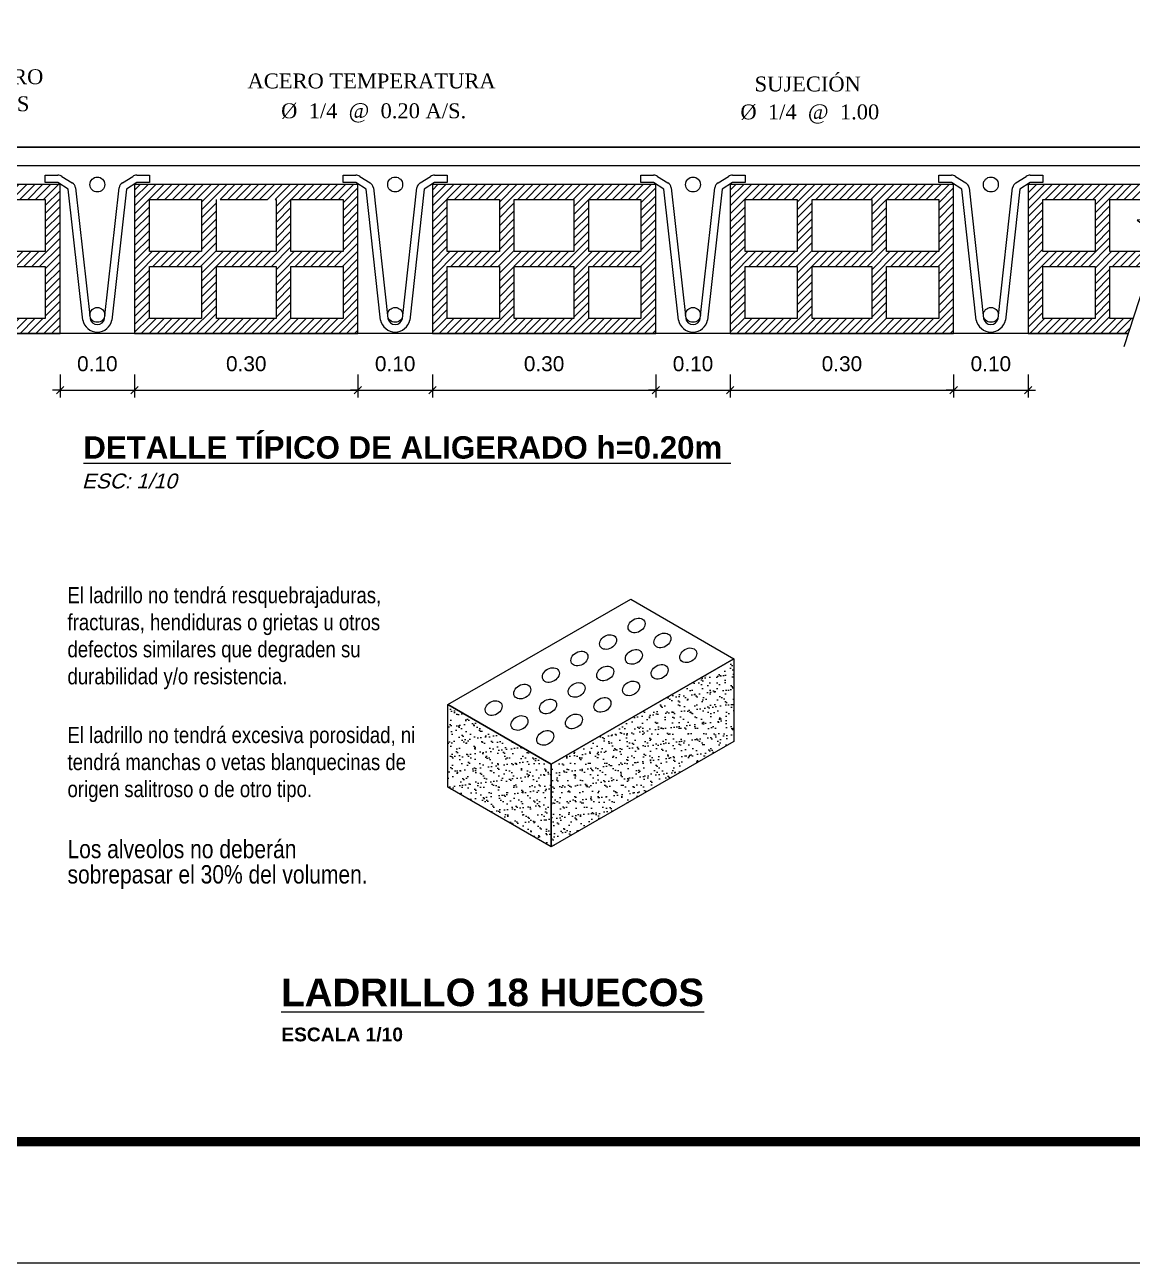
# Model space of a CAD drawing. Header units: millimetres. Extents: x 0 to 86.9, y -0.5 to 29.7.
# Drawn here: x 27.57 to 33.61, y 0 to 6.75 of the extents above; entities that cross this region are included whole.
import ezdxf
from ezdxf.enums import TextEntityAlignment as Align

# ---------------------------------------------------------------- set-up
doc = ezdxf.new("R2010")
doc.units = ezdxf.units.MM
for name, color, linetype in [('ACERO', 5, 'Continuous'), ('ACOTACION', 250, 'Continuous'), ('ACOTACIONES', 2, 'Continuous'), ('CIMIENTOCORR.', 160, 'Continuous'), ('COTA', 7, 'Continuous'), ('DELGADOS', 8, 'Continuous'), ('G_Texto', 122, 'Continuous'), ('INDICADORES', 101, 'Continuous'), ('LADRILLO', 30, 'Continuous'), ('MEMBR', 250, 'Continuous'), ('relleno', 134, 'Continuous'), ('Texto', 7, 'Continuous'), ('vigas', 204, 'Continuous'), ('viguetas', 4, 'Continuous')]:
    doc.layers.add(name, color=color, linetype=linetype)
doc.styles.add('ARIAL', font='arial')
doc.styles.add('BQR DETALLES', font='arial', dxfattribs={"width": 0.82})
doc.styles.add('Lenin_Narrow', font='arial', dxfattribs={"width": 0.82})
doc.styles.add('STYLE4', font='times')
doc.styles.add('Titulo Detalles', font='swissb')

# ---------------------------------------------------------------- blocks, each defined once
blk = doc.blocks.new('PLT_LADRILLO 18 HUECOS')
at = {"layer": 'LADRILLO'}
h = blk.add_hatch(dxfattribs=at)
h.set_pattern_fill('AR-SAND', scale=0.00125, style=0)
h.set_pattern_definition([(37.5, (1099.869983, 441.127717), (-0.0020000391, 0.0611766547), [0, -0.04826, 0, -0.053975, 0, -0.05159375]), (7.5, (1099.86998, 441.12772), (0.0561904104, 0.0896031376), [0, -0.026035, 0, -0.0434975, 0, -0.01666875]), (327.5, (1099.83093, 441.127717), (0.0988740463, 0.000179648), [0, -0.015875, 0, -0.05715, 0, -0.0746125]), (317.5, (1099.83093, 441.12772), (0.0954445566, 0.0278661654), [0, -0.0079375, 0, -0.037465, 0, -0.0428625])])
h.paths.add_polyline_path([(2190.1934, 882.0238), (2190.1934, 881.5738), (2191.1893, 882.1488), (2191.1893, 882.5988)], flags=0)
h.paths.add_polyline_path([(2189.6304, 882.3488), (2189.6304, 881.8988), (2190.1934, 881.5738), (2190.1934, 882.0238)], flags=0)
at = {"layer": 'LADRILLO', "color": 7}
for points in [[(2189.6304, 882.3488), (2190.6264, 882.9238), (2191.1893, 882.5988), (2190.1934, 882.0238)], [(2190.1934, 882.0238), (2191.1893, 882.5988), (2191.1893, 882.1488), (2190.1934, 881.5738)], [(2190.1934, 882.0238), (2190.1934, 881.5738), (2189.6304, 881.8988), (2189.6304, 882.3488)]]:
    blk.add_lwpolyline(points, close=True, dxfattribs=at)
for centre in [(2190.6589, 882.7801), (2190.503, 882.6901), (2190.7996, 882.6988), (2190.3471, 882.6001), (2190.6437, 882.6088), (2190.9403, 882.6176), (2190.1912, 882.5101), (2190.4878, 882.5188), (2190.7844, 882.5276), (2190.6285, 882.4376), (2190.0353, 882.4201), (2190.3319, 882.4288), (2189.8794, 882.3301), (2190.176, 882.3388), (2190.4727, 882.3476), (2190.0202, 882.2488), (2190.3168, 882.2576), (2190.1609, 882.1676)]:
    blk.add_ellipse(centre, major_axis=(-0.0425, -0.0245), ratio=0.746929, dxfattribs=at)
at = {"layer": 'G_Texto', "attachment_point": 1, "style": 'Titulo Detalles'}
for s, insert, char_height in [('\\LLADRILLO 18 HUECOS\\l', (2188.7213, 880.8557), 0.15), ('ESCALA 1/10', (2188.7213, 880.589), 0.075)]:
    blk.add_mtext(s, dxfattribs=dict(at, insert=insert, char_height=char_height))
at = {"layer": 'Texto', "char_height": 0.08836, "attachment_point": 7, "style": 'BQR DETALLES'}
for s, insert, width in [('El ladrillo no tendrá resquebrajaduras, fracturas, hendiduras o grietas u otros defectos similares que degraden su durabilidad y/o resistencia.', (2187.5561, 882.4328), 1.819643), ('El ladrillo no tendrá excesiva porosidad, ni tendrá manchas o vetas blanquecinas de origen salitroso o de otro tipo.', (2187.5561, 881.8181), 1.916368)]:
    blk.add_mtext(s, dxfattribs=dict(at, insert=insert, width=width))
at = {"layer": 'Texto', "char_height": 0.1, "attachment_point": 7, "style": 'BQR DETALLES'}
for s, insert in [('Los alveolos no deberán', (2187.5561, 881.5107)), ('sobrepasar el 30% del volumen.', (2187.5561, 881.344))]:
    blk.add_mtext(s, dxfattribs=dict(at, insert=insert))
blk = doc.blocks.new('PLT__Oblique')
at = {"color": 0}
blk.add_line((-0.5, -0.5), (0.5, 0.5), dxfattribs=at)
blk = doc.blocks.new('PLT_6')
at = {"layer": 'INDICADORES'}
h = blk.add_hatch(dxfattribs=at)
h.set_pattern_fill('ANSI31', color=256, scale=0.3, style=0)
h.set_pattern_definition([(45, (3124.564453, 1649.078315), (-0.026516504, 0.026516504), [])])
h.paths.add_polyline_path([(3292.8543, 1585.3725), (3293.2543, 1585.3725), (3293.2543, 1585.0225), (3292.8543, 1585.0225)], flags=0)
h.paths.add_polyline_path([(3292.8543, 1584.9225), (3293.2543, 1584.9225), (3293.2543, 1584.5725), (3292.8543, 1584.5725)], flags=0)
h.paths.add_polyline_path([(3293.3543, 1585.3725), (3293.7043, 1585.3725), (3293.7043, 1585.0225), (3293.3543, 1585.0225)], flags=0)
h.paths.add_polyline_path([(3293.3543, 1584.9225), (3293.7043, 1584.9225), (3293.7043, 1584.5725), (3293.3543, 1584.5725)], flags=0)
h.paths.add_polyline_path([(3292.3043, 1585.4725), (3292.3043, 1585.4457), (3292.4784, 1585.098), (3292.3464, 1584.9716), (3292.7111, 1584.9956), (3292.5792, 1584.8692), (3292.7916, 1584.4725), (3293.8043, 1584.4725), (3293.8043, 1585.4725)], flags=0)
h.paths.add_polyline_path([(3292.7543, 1584.9225), (3292.6349, 1584.9225), (3292.5792, 1584.8692), (3292.738, 1584.5725), (3292.7543, 1584.5725)], flags=0)
h.paths.add_polyline_path([(3292.4784, 1585.098), (3292.4043, 1585.0269), (3292.4043, 1585.0225), (3292.7543, 1585.0225), (3292.7543, 1585.3725), (3292.4043, 1585.3725), (3292.4043, 1585.246)], flags=0)
h = blk.add_hatch(dxfattribs=at)
h.set_pattern_fill('ANSI31', color=256, scale=0.3, style=0)
h.set_pattern_definition([(45, (3132.564453, 1649.078315), (-0.026516504, 0.026516504), [])])
h.paths.add_polyline_path([(3300.7543, 1585.0225), (3300.4043, 1585.0225), (3300.4043, 1585.3725), (3300.7543, 1585.3725)], flags=0)
h.paths.add_polyline_path([(3300.7543, 1584.9225), (3300.7543, 1584.5725), (3300.4043, 1584.5725), (3300.4043, 1584.9225)], flags=0)
h.paths.add_polyline_path([(3301.0359, 1585.2324), (3301.218, 1585.2473), (3301.2894, 1585.4725), (3300.3043, 1585.4725), (3300.3043, 1584.4725), (3300.9765, 1584.4725), (3301.152, 1585.0062), (3301.3341, 1585.0211)], flags=0)
h.paths.add_polyline_path([(3301.0094, 1584.5725), (3301.1245, 1584.9225), (3300.8543, 1584.9225), (3300.8543, 1584.5725)], flags=0)
h.paths.add_polyline_path([(3301.2543, 1585.0776), (3301.0359, 1585.2324), (3301.218, 1585.2473), (3301.2543, 1585.3617), (3301.2543, 1585.3725), (3300.8543, 1585.3725), (3300.8543, 1585.0225), (3301.2543, 1585.0225)], flags=0)
at = {"layer": 'ACERO', "ltscale": 0.05}
blk.add_line((3301.3482, 1585.5975), (3292.2118, 1585.5975), dxfattribs=at)
at = {"layer": 'ACERO', "ltscale": 0.25}
for centre in [(3294.0543, 1585.4725), (3296.0543, 1585.4725), (3298.0543, 1585.4725), (3300.0543, 1585.4725), (3294.0543, 1584.5975), (3296.0543, 1584.5975), (3298.0543, 1584.5975), (3300.0543, 1584.5975), (3300.0543, 1584.5975)]:
    blk.add_circle(centre, 0.05, dxfattribs=at)
at = {"layer": 'ACOTACION', "color": 6}
for p, q in [((3293.8043, 1584.1972), (3293.8043, 1584.0429)), ((3294.3043, 1584.1972), (3294.3043, 1584.0429)), ((3294.3043, 1584.1972), (3294.3043, 1584.0429)), ((3295.8043, 1584.1972), (3295.8043, 1584.0429)), ((3295.8043, 1584.1972), (3295.8043, 1584.0429)), ((3296.3043, 1584.1972), (3296.3043, 1584.0429)), ((3296.3043, 1584.1972), (3296.3043, 1584.0429)), ((3297.8043, 1584.1972), (3297.8043, 1584.0429)), ((3297.8043, 1584.1972), (3297.8043, 1584.0429)), ((3298.3043, 1584.1972), (3298.3043, 1584.0429)), ((3298.3043, 1584.1972), (3298.3043, 1584.0429)), ((3299.8043, 1584.1972), (3299.8043, 1584.0429)), ((3299.8043, 1584.1972), (3299.8043, 1584.0429)), ((3300.3043, 1584.1972), (3300.3043, 1584.0429))]:
    blk.add_line(p, q, dxfattribs=at)
at = {"layer": 'ACOTACION'}
for p, q in [((3293.8043, 1584.0929), (3293.7543, 1584.0929)), ((3293.8043, 1584.0929), (3294.3043, 1584.0929)), ((3294.3043, 1584.0929), (3294.3543, 1584.0929)), ((3294.3043, 1584.0929), (3295.8043, 1584.0929)), ((3295.8043, 1584.0929), (3295.7543, 1584.0929)), ((3295.8043, 1584.0929), (3296.3043, 1584.0929)), ((3296.3043, 1584.0929), (3296.3543, 1584.0929)), ((3296.3043, 1584.0929), (3297.8043, 1584.0929)), ((3297.8043, 1584.0929), (3297.7543, 1584.0929)), ((3297.8043, 1584.0929), (3298.3043, 1584.0929)), ((3298.3043, 1584.0929), (3298.3543, 1584.0929)), ((3298.3043, 1584.0929), (3299.8043, 1584.0929)), ((3299.8043, 1584.0929), (3299.7543, 1584.0929)), ((3299.8043, 1584.0929), (3300.3043, 1584.0929)), ((3300.3043, 1584.0929), (3300.3543, 1584.0929))]:
    blk.add_line(p, q, dxfattribs=at)
at = {"layer": 'DELGADOS'}
for points in [[(3301.4701, 1586.0427), (3301.218, 1585.2473), (3301.0359, 1585.2324), (3301.3341, 1585.0211), (3301.152, 1585.0062), (3300.9468, 1584.382)], [(3292.1584, 1585.7225), (3301.3824, 1585.7225)]]:
    blk.add_lwpolyline(points, dxfattribs=at)
at = {"layer": 'INDICADORES'}
for p, q in [((3294.3043, 1585.4351), (3294.3417, 1585.4725)), ((3294.3043, 1585.3821), (3294.3947, 1585.4725)), ((3294.3043, 1585.329), (3294.4477, 1585.4725)), ((3294.3043, 1585.276), (3294.5008, 1585.4725)), ((3294.4538, 1585.3725), (3294.5538, 1585.4725)), ((3294.5068, 1585.3725), (3294.6068, 1585.4725)), ((3294.5599, 1585.3725), (3294.6599, 1585.4725)), ((3294.6129, 1585.3725), (3294.7129, 1585.4725)), ((3294.6659, 1585.3725), (3294.7659, 1585.4725)), ((3294.719, 1585.3725), (3294.819, 1585.4725)), ((3294.7543, 1585.3017), (3294.925, 1585.4725)), ((3294.7543, 1585.3548), (3294.872, 1585.4725)), ((3294.8781, 1585.3725), (3294.9781, 1585.4725)), ((3294.9311, 1585.3725), (3295.0311, 1585.4725)), ((3294.9841, 1585.3725), (3295.0841, 1585.4725)), ((3295.0372, 1585.3725), (3295.1372, 1585.4725)), ((3295.0902, 1585.3725), (3295.1902, 1585.4725)), ((3295.1432, 1585.3725), (3295.2432, 1585.4725)), ((3295.1963, 1585.3725), (3295.2963, 1585.4725)), ((3295.2493, 1585.3725), (3295.3493, 1585.4725)), ((3295.2543, 1585.3244), (3295.4023, 1585.4725)), ((3295.3554, 1585.3725), (3295.4554, 1585.4725)), ((3295.4084, 1585.3725), (3295.5084, 1585.4725)), ((3295.4614, 1585.3725), (3295.5614, 1585.4725)), ((3295.5145, 1585.3725), (3295.6145, 1585.4725)), ((3295.5675, 1585.3725), (3295.6675, 1585.4725)), ((3295.6205, 1585.3725), (3295.7205, 1585.4725)), ((3295.6736, 1585.3725), (3295.7736, 1585.4725)), ((3295.7043, 1585.3502), (3295.8043, 1585.4502)), ((3296.3043, 1585.4351), (3296.3417, 1585.4725)), ((3296.3043, 1585.3821), (3296.3947, 1585.4725)), ((3296.3043, 1585.329), (3296.4477, 1585.4725)), ((3296.3043, 1585.276), (3296.5008, 1585.4725)), ((3296.4538, 1585.3725), (3296.5538, 1585.4725)), ((3296.5068, 1585.3725), (3296.6068, 1585.4725)), ((3296.5599, 1585.3725), (3296.6599, 1585.4725)), ((3296.6129, 1585.3725), (3296.7129, 1585.4725)), ((3296.6659, 1585.3725), (3296.7659, 1585.4725)), ((3296.719, 1585.3725), (3296.819, 1585.4725)), ((3296.7543, 1585.3017), (3296.925, 1585.4725)), ((3296.7543, 1585.3548), (3296.872, 1585.4725)), ((3296.8781, 1585.3725), (3296.9781, 1585.4725)), ((3296.9311, 1585.3725), (3297.0311, 1585.4725)), ((3296.9841, 1585.3725), (3297.0841, 1585.4725)), ((3297.0372, 1585.3725), (3297.1372, 1585.4725)), ((3297.0902, 1585.3725), (3297.1902, 1585.4725)), ((3297.1432, 1585.3725), (3297.2432, 1585.4725)), ((3297.1963, 1585.3725), (3297.2963, 1585.4725)), ((3297.2493, 1585.3725), (3297.3493, 1585.4725)), ((3297.2543, 1585.3244), (3297.4023, 1585.4725)), ((3297.3554, 1585.3725), (3297.4554, 1585.4725)), ((3297.4084, 1585.3725), (3297.5084, 1585.4725)), ((3297.4614, 1585.3725), (3297.5614, 1585.4725)), ((3297.5145, 1585.3725), (3297.6145, 1585.4725)), ((3297.5675, 1585.3725), (3297.6675, 1585.4725)), ((3297.6205, 1585.3725), (3297.7205, 1585.4725)), ((3297.6736, 1585.3725), (3297.7736, 1585.4725)), ((3297.7043, 1585.3502), (3297.8043, 1585.4502)), ((3298.3043, 1585.4351), (3298.3417, 1585.4725)), ((3298.3043, 1585.3821), (3298.3947, 1585.4725)), ((3298.3043, 1585.329), (3298.4477, 1585.4725)), ((3298.3043, 1585.276), (3298.5008, 1585.4725)), ((3298.4538, 1585.3725), (3298.5538, 1585.4725)), ((3298.5068, 1585.3725), (3298.6068, 1585.4725)), ((3298.5599, 1585.3725), (3298.6599, 1585.4725)), ((3298.6129, 1585.3725), (3298.7129, 1585.4725)), ((3298.6659, 1585.3725), (3298.7659, 1585.4725)), ((3298.719, 1585.3725), (3298.819, 1585.4725)), ((3298.7543, 1585.3017), (3298.925, 1585.4725)), ((3298.7543, 1585.3548), (3298.872, 1585.4725)), ((3298.8781, 1585.3725), (3298.9781, 1585.4725)), ((3298.9311, 1585.3725), (3299.0311, 1585.4725)), ((3298.9841, 1585.3725), (3299.0841, 1585.4725)), ((3299.0372, 1585.3725), (3299.1372, 1585.4725)), ((3299.0902, 1585.3725), (3299.1902, 1585.4725)), ((3299.1432, 1585.3725), (3299.2432, 1585.4725)), ((3299.1963, 1585.3725), (3299.2963, 1585.4725)), ((3299.2493, 1585.3725), (3299.3493, 1585.4725)), ((3299.2543, 1585.3244), (3299.4023, 1585.4725)), ((3299.3554, 1585.3725), (3299.4554, 1585.4725)), ((3299.4084, 1585.3725), (3299.5084, 1585.4725)), ((3299.4614, 1585.3725), (3299.5614, 1585.4725)), ((3299.5145, 1585.3725), (3299.6145, 1585.4725)), ((3299.5675, 1585.3725), (3299.6675, 1585.4725)), ((3299.6205, 1585.3725), (3299.7205, 1585.4725)), ((3299.6736, 1585.3725), (3299.7736, 1585.4725)), ((3299.7043, 1585.3502), (3299.8043, 1585.4502)), ((3295.2543, 1585.2714), (3295.3543, 1585.3714)), ((3295.7043, 1585.2971), (3295.8043, 1585.3971)), ((3297.2543, 1585.2714), (3297.3543, 1585.3714)), ((3297.7043, 1585.2971), (3297.8043, 1585.3971)), ((3299.2543, 1585.2714), (3299.3543, 1585.3714)), ((3299.7043, 1585.2971), (3299.8043, 1585.3971)), ((3294.3043, 1585.223), (3294.4043, 1585.323)), ((3294.3043, 1585.1699), (3294.4043, 1585.2699)), ((3294.7543, 1585.2487), (3294.8543, 1585.3487)), ((3294.7543, 1585.1957), (3294.8543, 1585.2957)), ((3295.2543, 1585.2184), (3295.3543, 1585.3184)), ((3295.7043, 1585.2441), (3295.8043, 1585.3441)), ((3295.7043, 1585.1911), (3295.8043, 1585.2911)), ((3296.3043, 1585.223), (3296.4043, 1585.323)), ((3296.3043, 1585.1699), (3296.4043, 1585.2699)), ((3296.7543, 1585.2487), (3296.8543, 1585.3487)), ((3296.7543, 1585.1957), (3296.8543, 1585.2957)), ((3297.2543, 1585.2184), (3297.3543, 1585.3184)), ((3297.7043, 1585.2441), (3297.8043, 1585.3441)), ((3297.7043, 1585.1911), (3297.8043, 1585.2911)), ((3298.3043, 1585.223), (3298.4043, 1585.323)), ((3298.3043, 1585.1699), (3298.4043, 1585.2699)), ((3298.7543, 1585.2487), (3298.8543, 1585.3487)), ((3298.7543, 1585.1957), (3298.8543, 1585.2957)), ((3299.2543, 1585.2184), (3299.3543, 1585.3184)), ((3299.7043, 1585.2441), (3299.8043, 1585.3441)), ((3299.7043, 1585.1911), (3299.8043, 1585.2911)), ((3294.3043, 1585.1169), (3294.4043, 1585.2169)), ((3294.7543, 1585.1426), (3294.8543, 1585.2426)), ((3294.7543, 1585.0896), (3294.8543, 1585.1896)), ((3295.2543, 1585.1653), (3295.3543, 1585.2653)), ((3295.2543, 1585.1123), (3295.3543, 1585.2123)), ((3295.7043, 1585.138), (3295.8043, 1585.238)), ((3295.7043, 1585.085), (3295.8043, 1585.185)), ((3296.3043, 1585.1169), (3296.4043, 1585.2169)), ((3296.7543, 1585.1426), (3296.8543, 1585.2426)), ((3296.7543, 1585.0896), (3296.8543, 1585.1896)), ((3297.2543, 1585.1653), (3297.3543, 1585.2653)), ((3297.2543, 1585.1123), (3297.3543, 1585.2123)), ((3297.7043, 1585.138), (3297.8043, 1585.238)), ((3297.7043, 1585.085), (3297.8043, 1585.185)), ((3298.3043, 1585.1169), (3298.4043, 1585.2169)), ((3298.7543, 1585.1426), (3298.8543, 1585.2426)), ((3298.7543, 1585.0896), (3298.8543, 1585.1896)), ((3299.2543, 1585.1653), (3299.3543, 1585.2653)), ((3299.2543, 1585.1123), (3299.3543, 1585.2123)), ((3299.7043, 1585.138), (3299.8043, 1585.238)), ((3299.7043, 1585.085), (3299.8043, 1585.185)), ((3294.3043, 1585.0639), (3294.4043, 1585.1639)), ((3294.3043, 1585.0108), (3294.4043, 1585.1108)), ((3294.7543, 1585.0366), (3294.8543, 1585.1366)), ((3295.1705, 1584.9225), (3295.3543, 1585.1062)), ((3295.2543, 1585.0593), (3295.3543, 1585.1593)), ((3295.7043, 1585.032), (3295.8043, 1585.132)), ((3296.3043, 1585.0639), (3296.4043, 1585.1639)), ((3296.3043, 1585.0108), (3296.4043, 1585.1108)), ((3296.7543, 1585.0366), (3296.8543, 1585.1366)), ((3297.1705, 1584.9225), (3297.3543, 1585.1062)), ((3297.2543, 1585.0593), (3297.3543, 1585.1593)), ((3297.7043, 1585.032), (3297.8043, 1585.132)), ((3298.3043, 1585.0639), (3298.4043, 1585.1639)), ((3298.3043, 1585.0108), (3298.4043, 1585.1108)), ((3298.7543, 1585.0366), (3298.8543, 1585.1366)), ((3299.1705, 1584.9225), (3299.3543, 1585.1062)), ((3299.2543, 1585.0593), (3299.3543, 1585.1593)), ((3299.7043, 1585.032), (3299.8043, 1585.132)), ((3294.3043, 1584.9578), (3294.4043, 1585.0578)), ((3294.3043, 1584.9048), (3294.422, 1585.0225)), ((3294.3043, 1584.8517), (3294.475, 1585.0225)), ((3294.4281, 1584.9225), (3294.5281, 1585.0225)), ((3294.4811, 1584.9225), (3294.5811, 1585.0225)), ((3294.5341, 1584.9225), (3294.6341, 1585.0225)), ((3294.5872, 1584.9225), (3294.6872, 1585.0225)), ((3294.6402, 1584.9225), (3294.7402, 1585.0225)), ((3294.6932, 1584.9225), (3294.8543, 1585.0835)), ((3294.7463, 1584.9225), (3294.8543, 1585.0305)), ((3294.7543, 1584.8775), (3294.8993, 1585.0225)), ((3294.7543, 1584.8244), (3294.9523, 1585.0225)), ((3294.9054, 1584.9225), (3295.0054, 1585.0225)), ((3294.9584, 1584.9225), (3295.0584, 1585.0225)), ((3295.0114, 1584.9225), (3295.1114, 1585.0225)), ((3295.0645, 1584.9225), (3295.1645, 1585.0225)), ((3295.1175, 1584.9225), (3295.2175, 1585.0225)), ((3295.2236, 1584.9225), (3295.3543, 1585.0532)), ((3295.2543, 1584.9002), (3295.3766, 1585.0225)), ((3295.2543, 1584.8471), (3295.4296, 1585.0225)), ((3295.3827, 1584.9225), (3295.4827, 1585.0225)), ((3295.4357, 1584.9225), (3295.5357, 1585.0225)), ((3295.4887, 1584.9225), (3295.5887, 1585.0225)), ((3295.5418, 1584.9225), (3295.6418, 1585.0225)), ((3295.5948, 1584.9225), (3295.6948, 1585.0225)), ((3295.6478, 1584.9225), (3295.8043, 1585.079)), ((3295.7009, 1584.9225), (3295.8043, 1585.0259)), ((3296.3043, 1584.9578), (3296.4043, 1585.0578)), ((3296.3043, 1584.9048), (3296.422, 1585.0225)), ((3296.3043, 1584.8517), (3296.475, 1585.0225)), ((3296.4281, 1584.9225), (3296.5281, 1585.0225)), ((3296.4811, 1584.9225), (3296.5811, 1585.0225)), ((3296.5341, 1584.9225), (3296.6341, 1585.0225)), ((3296.5872, 1584.9225), (3296.6872, 1585.0225)), ((3296.6402, 1584.9225), (3296.7402, 1585.0225)), ((3296.6932, 1584.9225), (3296.8543, 1585.0835)), ((3296.7463, 1584.9225), (3296.8543, 1585.0305)), ((3296.7543, 1584.8775), (3296.8993, 1585.0225)), ((3296.7543, 1584.8244), (3296.9523, 1585.0225)), ((3296.9054, 1584.9225), (3297.0054, 1585.0225)), ((3296.9584, 1584.9225), (3297.0584, 1585.0225)), ((3297.0114, 1584.9225), (3297.1114, 1585.0225)), ((3297.0645, 1584.9225), (3297.1645, 1585.0225)), ((3297.1175, 1584.9225), (3297.2175, 1585.0225)), ((3297.2236, 1584.9225), (3297.3543, 1585.0532)), ((3297.2543, 1584.9002), (3297.3766, 1585.0225)), ((3297.2543, 1584.8471), (3297.4296, 1585.0225)), ((3297.3827, 1584.9225), (3297.4827, 1585.0225)), ((3297.4357, 1584.9225), (3297.5357, 1585.0225)), ((3297.4887, 1584.9225), (3297.5887, 1585.0225)), ((3297.5418, 1584.9225), (3297.6418, 1585.0225)), ((3297.5948, 1584.9225), (3297.6948, 1585.0225)), ((3297.6478, 1584.9225), (3297.8043, 1585.079)), ((3297.7009, 1584.9225), (3297.8043, 1585.0259)), ((3298.3043, 1584.9578), (3298.4043, 1585.0578)), ((3298.3043, 1584.9048), (3298.422, 1585.0225)), ((3298.3043, 1584.8517), (3298.475, 1585.0225)), ((3298.4281, 1584.9225), (3298.5281, 1585.0225)), ((3298.4811, 1584.9225), (3298.5811, 1585.0225)), ((3298.5341, 1584.9225), (3298.6341, 1585.0225)), ((3298.5872, 1584.9225), (3298.6872, 1585.0225)), ((3298.6402, 1584.9225), (3298.7402, 1585.0225)), ((3298.6932, 1584.9225), (3298.8543, 1585.0835)), ((3298.7463, 1584.9225), (3298.8543, 1585.0305)), ((3298.7543, 1584.8775), (3298.8993, 1585.0225)), ((3298.7543, 1584.8244), (3298.9523, 1585.0225)), ((3298.9054, 1584.9225), (3299.0054, 1585.0225)), ((3298.9584, 1584.9225), (3299.0584, 1585.0225)), ((3299.0114, 1584.9225), (3299.1114, 1585.0225)), ((3299.0645, 1584.9225), (3299.1645, 1585.0225)), ((3299.1175, 1584.9225), (3299.2175, 1585.0225)), ((3299.2236, 1584.9225), (3299.3543, 1585.0532)), ((3299.2543, 1584.9002), (3299.3766, 1585.0225)), ((3299.2543, 1584.8471), (3299.4296, 1585.0225)), ((3299.3827, 1584.9225), (3299.4827, 1585.0225)), ((3299.4357, 1584.9225), (3299.5357, 1585.0225)), ((3299.4887, 1584.9225), (3299.5887, 1585.0225)), ((3299.5418, 1584.9225), (3299.6418, 1585.0225)), ((3299.5948, 1584.9225), (3299.6948, 1585.0225)), ((3299.6478, 1584.9225), (3299.8043, 1585.079)), ((3299.7009, 1584.9225), (3299.8043, 1585.0259)), ((3295.7043, 1584.8729), (3295.8043, 1584.9729)), ((3297.7043, 1584.8729), (3297.8043, 1584.9729)), ((3299.7043, 1584.8729), (3299.8043, 1584.9729)), ((3294.3043, 1584.7987), (3294.4043, 1584.8987)), ((3294.7543, 1584.7714), (3294.8543, 1584.8714)), ((3295.2543, 1584.7941), (3295.3543, 1584.8941)), ((3295.7043, 1584.8199), (3295.8043, 1584.9199)), ((3295.7043, 1584.7668), (3295.8043, 1584.8668)), ((3296.3043, 1584.7987), (3296.4043, 1584.8987)), ((3296.7543, 1584.7714), (3296.8543, 1584.8714)), ((3297.2543, 1584.7941), (3297.3543, 1584.8941)), ((3297.7043, 1584.8199), (3297.8043, 1584.9199)), ((3297.7043, 1584.7668), (3297.8043, 1584.8668)), ((3298.3043, 1584.7987), (3298.4043, 1584.8987)), ((3298.7543, 1584.7714), (3298.8543, 1584.8714)), ((3299.2543, 1584.7941), (3299.3543, 1584.8941)), ((3299.7043, 1584.8199), (3299.8043, 1584.9199)), ((3299.7043, 1584.7668), (3299.8043, 1584.8668)), ((3294.3043, 1584.7457), (3294.4043, 1584.8457)), ((3294.3043, 1584.6926), (3294.4043, 1584.7926)), ((3294.7543, 1584.7184), (3294.8543, 1584.8184)), ((3295.2543, 1584.7411), (3295.3543, 1584.8411)), ((3295.2543, 1584.688), (3295.3543, 1584.788)), ((3295.7043, 1584.7138), (3295.8043, 1584.8138)), ((3296.3043, 1584.7457), (3296.4043, 1584.8457)), ((3296.3043, 1584.6926), (3296.4043, 1584.7926)), ((3296.7543, 1584.7184), (3296.8543, 1584.8184)), ((3297.2543, 1584.7411), (3297.3543, 1584.8411)), ((3297.2543, 1584.688), (3297.3543, 1584.788)), ((3297.7043, 1584.7138), (3297.8043, 1584.8138)), ((3298.3043, 1584.7457), (3298.4043, 1584.8457)), ((3298.3043, 1584.6926), (3298.4043, 1584.7926)), ((3298.7543, 1584.7184), (3298.8543, 1584.8184)), ((3299.2543, 1584.7411), (3299.3543, 1584.8411)), ((3299.2543, 1584.688), (3299.3543, 1584.788)), ((3299.7043, 1584.7138), (3299.8043, 1584.8138)), ((3294.3043, 1584.6396), (3294.4043, 1584.7396)), ((3294.3043, 1584.5866), (3294.4043, 1584.6866)), ((3294.7543, 1584.6653), (3294.8543, 1584.7653)), ((3294.7543, 1584.6123), (3294.8543, 1584.7123)), ((3295.2543, 1584.635), (3295.3543, 1584.735)), ((3295.7043, 1584.6608), (3295.8043, 1584.7608)), ((3295.7043, 1584.6077), (3295.8043, 1584.7077)), ((3296.3043, 1584.6396), (3296.4043, 1584.7396)), ((3296.3043, 1584.5866), (3296.4043, 1584.6866)), ((3296.7543, 1584.6653), (3296.8543, 1584.7653)), ((3296.7543, 1584.6123), (3296.8543, 1584.7123)), ((3297.2543, 1584.635), (3297.3543, 1584.735)), ((3297.7043, 1584.6608), (3297.8043, 1584.7608)), ((3297.7043, 1584.6077), (3297.8043, 1584.7077)), ((3298.3043, 1584.6396), (3298.4043, 1584.7396)), ((3298.3043, 1584.5866), (3298.4043, 1584.6866)), ((3298.7543, 1584.6653), (3298.8543, 1584.7653)), ((3298.7543, 1584.6123), (3298.8543, 1584.7123)), ((3299.2543, 1584.635), (3299.3543, 1584.735)), ((3299.7043, 1584.6608), (3299.8043, 1584.7608)), ((3299.7043, 1584.6077), (3299.8043, 1584.7077)), ((3294.3043, 1584.5335), (3294.4043, 1584.6335)), ((3294.6675, 1584.4725), (3294.8543, 1584.6593)), ((3294.7205, 1584.4725), (3294.8543, 1584.6062)), ((3295.1978, 1584.4725), (3295.3543, 1584.629)), ((3295.2543, 1584.582), (3295.3543, 1584.682)), ((3295.6221, 1584.4725), (3295.8043, 1584.6547)), ((3295.6751, 1584.4725), (3295.8043, 1584.6017)), ((3296.3043, 1584.5335), (3296.4043, 1584.6335)), ((3296.6675, 1584.4725), (3296.8543, 1584.6593)), ((3296.7205, 1584.4725), (3296.8543, 1584.6062)), ((3297.1978, 1584.4725), (3297.3543, 1584.629)), ((3297.2543, 1584.582), (3297.3543, 1584.682)), ((3297.6221, 1584.4725), (3297.8043, 1584.6547)), ((3297.6751, 1584.4725), (3297.8043, 1584.6017)), ((3298.3043, 1584.5335), (3298.4043, 1584.6335)), ((3298.6675, 1584.4725), (3298.8543, 1584.6593)), ((3298.7205, 1584.4725), (3298.8543, 1584.6062)), ((3299.1978, 1584.4725), (3299.3543, 1584.629)), ((3299.2543, 1584.582), (3299.3543, 1584.682)), ((3299.6221, 1584.4725), (3299.8043, 1584.6547)), ((3299.6751, 1584.4725), (3299.8043, 1584.6017)), ((3294.3043, 1584.4805), (3294.4043, 1584.5805)), ((3294.3493, 1584.4725), (3294.4493, 1584.5725)), ((3294.4023, 1584.4725), (3294.5023, 1584.5725)), ((3294.4554, 1584.4725), (3294.5554, 1584.5725)), ((3294.5084, 1584.4725), (3294.6084, 1584.5725)), ((3294.5614, 1584.4725), (3294.6614, 1584.5725)), ((3294.6145, 1584.4725), (3294.7145, 1584.5725)), ((3294.7736, 1584.4725), (3294.8736, 1584.5725)), ((3294.8266, 1584.4725), (3294.9266, 1584.5725)), ((3294.8796, 1584.4725), (3294.9796, 1584.5725)), ((3294.9327, 1584.4725), (3295.0327, 1584.5725)), ((3294.9857, 1584.4725), (3295.0857, 1584.5725)), ((3295.0387, 1584.4725), (3295.1387, 1584.5725)), ((3295.0918, 1584.4725), (3295.1918, 1584.5725)), ((3295.1448, 1584.4725), (3295.2448, 1584.5725)), ((3295.2509, 1584.4725), (3295.3543, 1584.5759)), ((3295.3039, 1584.4725), (3295.4039, 1584.5725)), ((3295.3569, 1584.4725), (3295.4569, 1584.5725)), ((3295.41, 1584.4725), (3295.51, 1584.5725)), ((3295.463, 1584.4725), (3295.563, 1584.5725)), ((3295.516, 1584.4725), (3295.616, 1584.5725)), ((3295.5691, 1584.4725), (3295.6691, 1584.5725)), ((3295.7282, 1584.4725), (3295.8043, 1584.5486)), ((3296.3043, 1584.4805), (3296.4043, 1584.5805)), ((3296.3493, 1584.4725), (3296.4493, 1584.5725)), ((3296.4023, 1584.4725), (3296.5023, 1584.5725)), ((3296.4554, 1584.4725), (3296.5554, 1584.5725)), ((3296.5084, 1584.4725), (3296.6084, 1584.5725)), ((3296.5614, 1584.4725), (3296.6614, 1584.5725)), ((3296.6145, 1584.4725), (3296.7145, 1584.5725)), ((3296.7736, 1584.4725), (3296.8736, 1584.5725)), ((3296.8266, 1584.4725), (3296.9266, 1584.5725)), ((3296.8796, 1584.4725), (3296.9796, 1584.5725)), ((3296.9327, 1584.4725), (3297.0327, 1584.5725)), ((3296.9857, 1584.4725), (3297.0857, 1584.5725)), ((3297.0387, 1584.4725), (3297.1387, 1584.5725)), ((3297.0918, 1584.4725), (3297.1918, 1584.5725)), ((3297.1448, 1584.4725), (3297.2448, 1584.5725)), ((3297.2509, 1584.4725), (3297.3543, 1584.5759)), ((3297.3039, 1584.4725), (3297.4039, 1584.5725)), ((3297.3569, 1584.4725), (3297.4569, 1584.5725)), ((3297.41, 1584.4725), (3297.51, 1584.5725)), ((3297.463, 1584.4725), (3297.563, 1584.5725)), ((3297.516, 1584.4725), (3297.616, 1584.5725)), ((3297.5691, 1584.4725), (3297.6691, 1584.5725)), ((3297.7282, 1584.4725), (3297.8043, 1584.5486)), ((3298.3043, 1584.4805), (3298.4043, 1584.5805)), ((3298.3493, 1584.4725), (3298.4493, 1584.5725)), ((3298.4023, 1584.4725), (3298.5023, 1584.5725)), ((3298.4554, 1584.4725), (3298.5554, 1584.5725)), ((3298.5084, 1584.4725), (3298.6084, 1584.5725)), ((3298.5614, 1584.4725), (3298.6614, 1584.5725)), ((3298.6145, 1584.4725), (3298.7145, 1584.5725)), ((3298.7736, 1584.4725), (3298.8736, 1584.5725)), ((3298.8266, 1584.4725), (3298.9266, 1584.5725)), ((3298.8796, 1584.4725), (3298.9796, 1584.5725)), ((3298.9327, 1584.4725), (3299.0327, 1584.5725)), ((3298.9857, 1584.4725), (3299.0857, 1584.5725)), ((3299.0387, 1584.4725), (3299.1387, 1584.5725)), ((3299.0918, 1584.4725), (3299.1918, 1584.5725)), ((3299.1448, 1584.4725), (3299.2448, 1584.5725)), ((3299.2509, 1584.4725), (3299.3543, 1584.5759)), ((3299.3039, 1584.4725), (3299.4039, 1584.5725)), ((3299.3569, 1584.4725), (3299.4569, 1584.5725)), ((3299.41, 1584.4725), (3299.51, 1584.5725)), ((3299.463, 1584.4725), (3299.563, 1584.5725)), ((3299.516, 1584.4725), (3299.616, 1584.5725)), ((3299.5691, 1584.4725), (3299.6691, 1584.5725)), ((3299.7282, 1584.4725), (3299.8043, 1584.5486)), ((3295.7812, 1584.4725), (3295.8043, 1584.4956)), ((3297.7812, 1584.4725), (3297.8043, 1584.4956)), ((3299.7812, 1584.4725), (3299.8043, 1584.4956))]:
    blk.add_line(p, q, dxfattribs=at)
at = {"layer": 'relleno'}
for points in [[(3292.7916, 1584.4725), (3293.8043, 1584.4725), (3293.8043, 1585.4725), (3292.3043, 1585.4725), (3292.3043, 1585.4457)], [(3301.2894, 1585.4725), (3300.3043, 1585.4725), (3300.3043, 1584.4725), (3300.9765, 1584.4725)], [(3295.2493, 1585.3725), (3295.2543, 1585.3725), (3295.2543, 1585.0225), (3294.8543, 1585.0225), (3294.8543, 1585.3725)], [(3294.8781, 1585.3725), (3295.1963, 1585.3725)], [(3301.2543, 1585.0776), (3301.2543, 1585.0225), (3300.8543, 1585.0225), (3300.8543, 1585.3725), (3301.2543, 1585.3725), (3301.2543, 1585.3617)], [(3301.0094, 1584.5725), (3300.8543, 1584.5725), (3300.8543, 1584.9225), (3301.1245, 1584.9225)]]:
    blk.add_lwpolyline(points, dxfattribs=at)
for points in [[(3295.8043, 1584.4725), (3295.8043, 1585.4725), (3294.3043, 1585.4725), (3294.3043, 1584.4725)], [(3297.8043, 1584.4725), (3297.8043, 1585.4725), (3296.3043, 1585.4725), (3296.3043, 1584.4725)], [(3299.8043, 1584.4725), (3299.8043, 1585.4725), (3298.3043, 1585.4725), (3298.3043, 1584.4725)], [(3293.3543, 1585.3725), (3293.7043, 1585.3725), (3293.7043, 1585.0225), (3293.3543, 1585.0225)], [(3294.4043, 1585.3725), (3294.7543, 1585.3725), (3294.7543, 1585.0225), (3294.4043, 1585.0225)], [(3295.3543, 1585.3725), (3295.7043, 1585.3725), (3295.7043, 1585.0225), (3295.3543, 1585.0225)], [(3296.4043, 1585.3725), (3296.7543, 1585.3725), (3296.7543, 1585.0225), (3296.4043, 1585.0225)], [(3296.8543, 1585.3725), (3297.2543, 1585.3725), (3297.2543, 1585.0225), (3296.8543, 1585.0225)], [(3297.3543, 1585.3725), (3297.7043, 1585.3725), (3297.7043, 1585.0225), (3297.3543, 1585.0225)], [(3298.4043, 1585.3725), (3298.7543, 1585.3725), (3298.7543, 1585.0225), (3298.4043, 1585.0225)], [(3298.8543, 1585.3725), (3299.2543, 1585.3725), (3299.2543, 1585.0225), (3298.8543, 1585.0225)], [(3299.3543, 1585.3725), (3299.7043, 1585.3725), (3299.7043, 1585.0225), (3299.3543, 1585.0225)], [(3300.4043, 1585.3725), (3300.7543, 1585.3725), (3300.7543, 1585.0225), (3300.4043, 1585.0225)], [(3293.3543, 1584.9225), (3293.7043, 1584.9225), (3293.7043, 1584.5725), (3293.3543, 1584.5725)], [(3294.4043, 1584.9225), (3294.7543, 1584.9225), (3294.7543, 1584.5725), (3294.4043, 1584.5725)], [(3294.8543, 1584.9225), (3295.2543, 1584.9225), (3295.2543, 1584.5725), (3294.8543, 1584.5725)], [(3295.3543, 1584.9225), (3295.7043, 1584.9225), (3295.7043, 1584.5725), (3295.3543, 1584.5725)], [(3296.4043, 1584.9225), (3296.7543, 1584.9225), (3296.7543, 1584.5725), (3296.4043, 1584.5725)], [(3296.8543, 1584.9225), (3297.2543, 1584.9225), (3297.2543, 1584.5725), (3296.8543, 1584.5725)], [(3297.3543, 1584.9225), (3297.7043, 1584.9225), (3297.7043, 1584.5725), (3297.3543, 1584.5725)], [(3298.4043, 1584.9225), (3298.7543, 1584.9225), (3298.7543, 1584.5725), (3298.4043, 1584.5725)], [(3298.8543, 1584.9225), (3299.2543, 1584.9225), (3299.2543, 1584.5725), (3298.8543, 1584.5725)], [(3299.3543, 1584.9225), (3299.7043, 1584.9225), (3299.7043, 1584.5725), (3299.3543, 1584.5725)], [(3300.4043, 1584.9225), (3300.7543, 1584.9225), (3300.7543, 1584.5725), (3300.4043, 1584.5725)]]:
    blk.add_lwpolyline(points, close=True, dxfattribs=at)
at = {"layer": 'vigas'}
for p, q in [((3301.3824, 1585.7225), (3292.1584, 1585.7225)), ((3300.9765, 1584.4725), (3292.7916, 1584.4725))]:
    blk.add_line(p, q, dxfattribs=at)
at = {"layer": 'viguetas', "ltscale": 0.25}
for p, q in [((3293.7043, 1585.485), (3293.7043, 1585.535)), ((3293.7043, 1585.535), (3293.7899, 1585.535)), ((3293.8164, 1585.5274), (3293.8859, 1585.484)), ((3294.2226, 1585.484), (3294.2921, 1585.5274)), ((3294.3186, 1585.535), (3294.4043, 1585.535)), ((3294.4043, 1585.535), (3294.4043, 1585.485)), ((3295.7043, 1585.485), (3295.7043, 1585.535)), ((3295.7043, 1585.535), (3295.7899, 1585.535)), ((3295.8164, 1585.5274), (3295.8859, 1585.484)), ((3296.2226, 1585.484), (3296.2921, 1585.5274)), ((3296.3186, 1585.535), (3296.4043, 1585.535)), ((3296.4043, 1585.535), (3296.4043, 1585.485)), ((3297.7043, 1585.485), (3297.7043, 1585.535)), ((3297.7043, 1585.535), (3297.7899, 1585.535)), ((3297.8164, 1585.5274), (3297.8859, 1585.484)), ((3298.2226, 1585.484), (3298.2921, 1585.5274)), ((3298.3186, 1585.535), (3298.4043, 1585.535)), ((3298.4043, 1585.535), (3298.4043, 1585.485)), ((3299.7043, 1585.485), (3299.7043, 1585.535)), ((3299.7043, 1585.535), (3299.7899, 1585.535)), ((3299.8164, 1585.5274), (3299.8859, 1585.484)), ((3300.2226, 1585.484), (3300.2921, 1585.5274)), ((3300.3186, 1585.535), (3300.4043, 1585.535)), ((3300.4043, 1585.535), (3300.4043, 1585.485)), ((3293.7899, 1585.485), (3293.7043, 1585.485)), ((3293.8594, 1585.4416), (3293.7899, 1585.485)), ((3293.9562, 1584.5631), (3293.8594, 1585.4416)), ((3293.9085, 1585.4513), (3294.0052, 1584.5728)), ((3294.1033, 1584.5728), (3294.2001, 1585.4513)), ((3294.2491, 1585.4416), (3294.1524, 1584.5631)), ((3294.3186, 1585.485), (3294.2491, 1585.4416)), ((3294.4043, 1585.485), (3294.3186, 1585.485)), ((3295.7899, 1585.485), (3295.7043, 1585.485)), ((3295.8594, 1585.4416), (3295.7899, 1585.485)), ((3295.9562, 1584.5631), (3295.8594, 1585.4416)), ((3295.9085, 1585.4513), (3296.0052, 1584.5728)), ((3296.1033, 1584.5728), (3296.2001, 1585.4513)), ((3296.2491, 1585.4416), (3296.1524, 1584.5631)), ((3296.3186, 1585.485), (3296.2491, 1585.4416)), ((3296.4043, 1585.485), (3296.3186, 1585.485)), ((3297.7899, 1585.485), (3297.7043, 1585.485)), ((3297.8594, 1585.4416), (3297.7899, 1585.485)), ((3297.9562, 1584.5631), (3297.8594, 1585.4416)), ((3297.9085, 1585.4513), (3298.0052, 1584.5728)), ((3298.1033, 1584.5728), (3298.2001, 1585.4513)), ((3298.2491, 1585.4416), (3298.1524, 1584.5631)), ((3298.3186, 1585.485), (3298.2491, 1585.4416)), ((3298.4043, 1585.485), (3298.3186, 1585.485)), ((3299.7899, 1585.485), (3299.7043, 1585.485)), ((3299.8594, 1585.4416), (3299.7899, 1585.485)), ((3299.9562, 1584.5631), (3299.8594, 1585.4416)), ((3299.9562, 1584.5631), (3299.8594, 1585.4416)), ((3299.9085, 1585.4513), (3300.0052, 1584.5728)), ((3299.9085, 1585.4513), (3300.0052, 1584.5728)), ((3300.1033, 1584.5728), (3300.2001, 1585.4513)), ((3300.1033, 1584.5728), (3300.2001, 1585.4513)), ((3300.2491, 1585.4416), (3300.1524, 1584.5631)), ((3300.2491, 1585.4416), (3300.1524, 1584.5631)), ((3300.3186, 1585.485), (3300.2491, 1585.4416)), ((3300.4043, 1585.485), (3300.3186, 1585.485))]:
    blk.add_line(p, q, dxfattribs=at)
for centre, radius, start, end in [((3293.7899, 1585.485), 0.05, 57.99462, 90), ((3294.3186, 1585.485), 0.05, 90, 122.00538), ((3295.7899, 1585.485), 0.05, 57.99462, 90), ((3296.3186, 1585.485), 0.05, 90, 122.00538), ((3297.7899, 1585.485), 0.05, 57.99462, 90), ((3298.3186, 1585.485), 0.05, 90, 122.00538), ((3299.7899, 1585.485), 0.05, 57.99462, 90), ((3300.3186, 1585.485), 0.05, 90, 122.00538), ((3293.8594, 1585.4416), 0.05, 11.20288, 57.99462), ((3294.2491, 1585.4416), 0.05, 122.00538, 168.79712), ((3295.8594, 1585.4416), 0.05, 11.20288, 57.99462), ((3296.2491, 1585.4416), 0.05, 122.00538, 168.79712), ((3297.8594, 1585.4416), 0.05, 11.20288, 57.99462), ((3298.2491, 1585.4416), 0.05, 122.00538, 168.79712), ((3299.8594, 1585.4416), 0.05, 11.20288, 57.99462), ((3300.2491, 1585.4416), 0.05, 122.00538, 168.79712), ((3294.0543, 1584.5825), 0.1, 191.20288, 348.79712), ((3294.0543, 1584.5825), 0.05, 191.20288, 348.79712), ((3296.0543, 1584.5825), 0.1, 191.20288, 348.79712), ((3296.0543, 1584.5825), 0.05, 191.20288, 348.79712), ((3298.0543, 1584.5825), 0.1, 191.20288, 348.79712), ((3298.0543, 1584.5825), 0.05, 191.20288, 348.79712), ((3300.0543, 1584.5825), 0.1, 191.20288, 348.79712), ((3300.0543, 1584.5825), 0.1, 191.20288, 348.79712), ((3300.0543, 1584.5825), 0.05, 191.20288, 348.79712), ((3300.0543, 1584.5825), 0.05, 191.20288, 348.79712)]:
    blk.add_arc(centre, radius, start, end, dxfattribs=at)
at = {"layer": 'ACOTACION', "xscale": 0.05, "yscale": 0.05, "zscale": 0.05}
for p in [(3293.8043, 1584.0929), (3295.8043, 1584.0929), (3295.8043, 1584.0929), (3297.8043, 1584.0929), (3297.8043, 1584.0929), (3299.8043, 1584.0929), (3299.8043, 1584.0929)]:
    blk.add_blockref('PLT__Oblique', p, dxfattribs=at)
at = {"layer": 'ACOTACION', "xscale": 0.05, "yscale": 0.05, "zscale": 0.05, "rotation": 180}
for p in [(3294.3043, 1584.0929), (3294.3043, 1584.0929), (3296.3043, 1584.0929), (3296.3043, 1584.0929), (3298.3043, 1584.0929), (3298.3043, 1584.0929), (3300.3043, 1584.0929)]:
    blk.add_blockref('PLT__Oblique', p, dxfattribs=at)
at = {"layer": 'ACOTACION', "color": 3, "char_height": 0.1, "attachment_point": 5, "style": 'ARIAL'}
for s, insert in [('0.10', (3294.0543, 1584.269)), ('0.30', (3295.0543, 1584.269)), ('0.10', (3296.0543, 1584.269)), ('0.30', (3297.0543, 1584.269)), ('0.10', (3298.0543, 1584.269)), ('0.30', (3299.0543, 1584.269)), ('0.10', (3300.0543, 1584.269))]:
    blk.add_mtext(s, dxfattribs=dict(at, insert=insert))
at = {"layer": 'COTA', "style": 'STYLE4'}
for s, p in [('VER DISTRIBUCIÓN DE ACERO', (3292.5946, 1586.2104)), ('ACERO TEMPERATURA', (3295.8959, 1586.1675)), ('SUJECIÓN', (3298.8247, 1586.1621)), ('PLANTA LOSAS ALIGERADAS', (3292.5408, 1586.0142)), ('Ø  1/4  @  0.20 A/S.', (3295.9099, 1585.9548)), ('Ø  1/4  @  1.00', (3298.8387, 1585.9473))]:
    blk.add_text(s, height=0.1, dxfattribs=at).set_placement(p, align=Align.MIDDLE)
at = {"layer": 'G_Texto', "style": 'Titulo Detalles'}
blk.add_text('%%UDETALLE TÍPICO DE ALIGERADO h=0.20m ', height=0.15, dxfattribs=at).set_placement((3293.9605, 1583.7077), align=Align.MIDDLE_LEFT)
at = {"layer": 'G_Texto', "style": 'Lenin_Narrow', "oblique": 15}
blk.add_text('ESC: 1/10', height=0.1, dxfattribs=at).set_placement((3293.9508, 1583.4826), align=Align.MIDDLE_LEFT)

msp = doc.modelspace()

# ---------------------------------------------------------------- linework, layer by layer
at = {"color": 6}
msp.add_lwpolyline([(-0.0024, 29.7001), (41.9976, 29.7001), (41.9976, 0.0001), (-0.0024, 0.0001)], close=True, dxfattribs=at)
at = {"layer": 'MEMBR', "color": 7, "ltscale": 0.025, "const_width": 0.0499}
msp.add_lwpolyline([(0.5525, 29.3626), (41.5525, 29.3626), (41.5525, 0.6626), (0.5525, 0.6626)], close=True, dxfattribs=at)

# ---------------------------------------------------------------- block references
at = {"layer": 'ACOTACIONES'}
msp.add_blockref('PLT_LADRILLO 18 HUECOS', (-2159.7534, -879.3048), dxfattribs=at)
at = {"layer": 'CIMIENTOCORR.', "xscale": 0.8118970191958397, "yscale": 0.8118970191958397, "zscale": 0.8118970191959105}
msp.add_blockref('PLT_6', (-2646.4676, -1281.362), dxfattribs=at)

doc.saveas('drawing.dxf')
